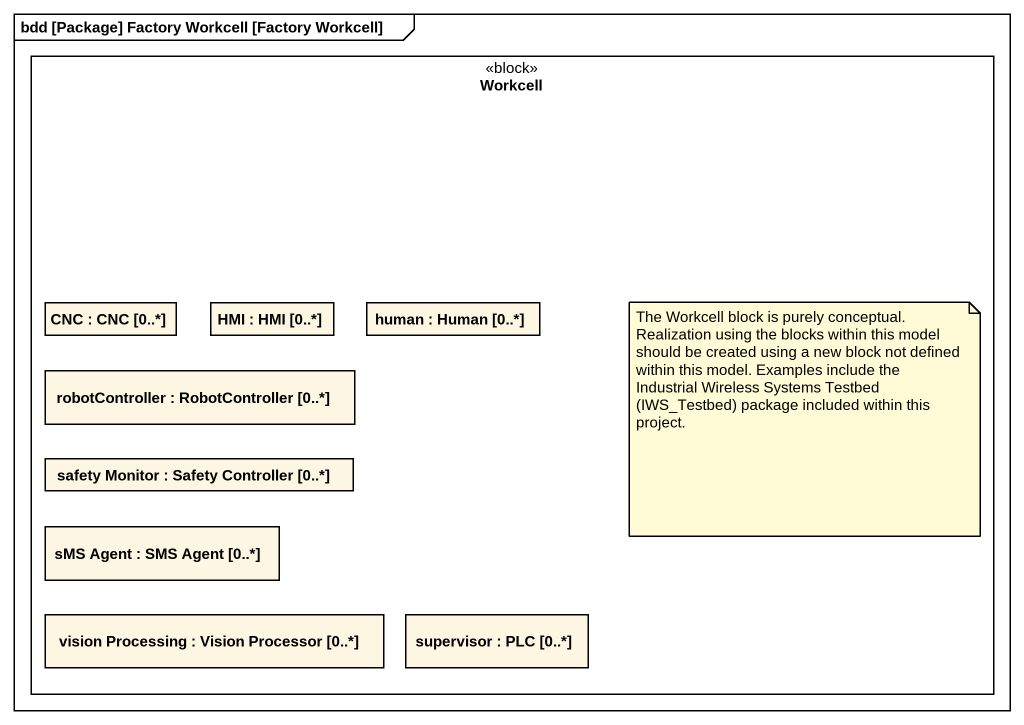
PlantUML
@startuml
mainframe bdd [Package] Factory Workcell [Factory Workcell]
rectangle Workcell <<block>> {
  rectangle "CNC : CNC [0..*]" as CNC
  rectangle "HMI : HMI [0..*]" as HMI
  rectangle "human : Human [0..*]" as human
  rectangle "robotController : RobotController [0..*]" as robotController
  rectangle "safety Monitor : Safety Controller [0..*]" as safety_Monitor
  rectangle "sMS Agent : SMS Agent [0..*]" as sMS_Agent
  rectangle "vision Processing : Vision Processor [0..*]" as vision_Processing
  rectangle "supervisor : PLC [0..*]" as supervisor
}
note as N1
  The Workcell block is purely conceptual. Realization using the blocks within this model should be created using a new block not defined within this model. Examples include the Industrial Wireless Systems Testbed (IWS_Testbed) package included within this project.
end note
@enduml
